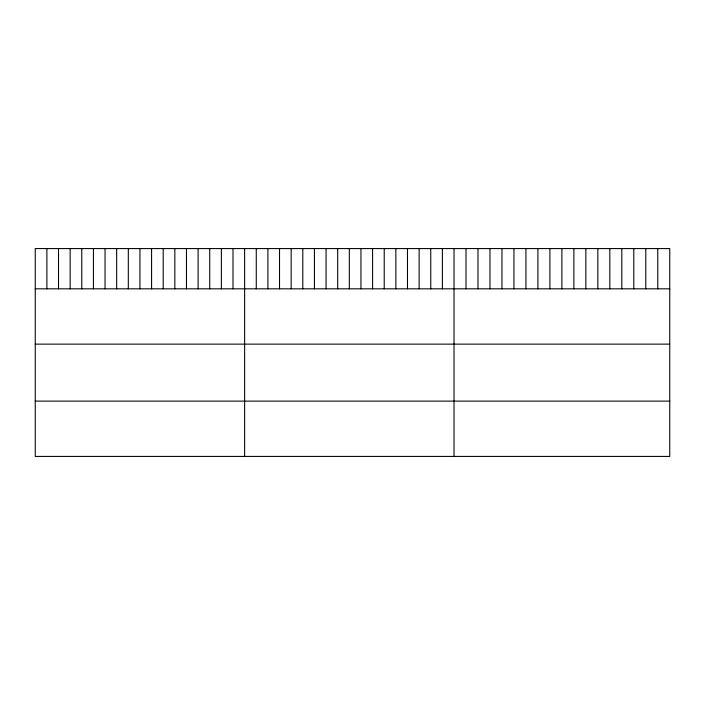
<?xml version="1.0" encoding="UTF-8"?>
<svg xmlns="http://www.w3.org/2000/svg" width="705" height="705" viewBox="0 0 705 705"><rect width="100%" height="100%" fill="white"/><g stroke="black" fill="none" stroke-linecap="round" stroke-linejoin="round"><path stroke-width="1.06" d="M669.75 288.821L669.75 456.426L35.25 456.426L35.25 248.574L669.75 248.574L669.75 288.821L35.25 288.821M35.25 344.137L669.75 344.137M35.25 401.119L669.75 401.119M657.765 248.574L657.765 288.821M645.78 248.574L645.78 288.821M633.795 248.574L633.795 288.821M621.81 248.574L621.81 288.821M609.825 248.574L609.825 288.821M597.84 248.574L597.84 288.821M585.855 248.574L585.855 288.821M573.87 248.574L573.87 288.821M561.885 248.574L561.885 288.821M549.9 248.574L549.9 288.821M537.915 248.574L537.915 288.821M525.93 248.574L525.93 288.821M513.945 248.574L513.945 288.821M501.96 248.574L501.96 288.821M489.975 248.574L489.975 288.821M477.99 248.574L477.99 288.821M466.005 248.574L466.005 288.821M454.02 248.574L454.02 456.426M442.387 248.574L442.387 288.821M430.755 248.574L430.755 288.821M419.123 248.574L419.123 288.821M407.49 248.574L407.49 288.821M395.857 248.574L395.857 288.821M384.225 248.574L384.225 288.821M372.592 248.574L372.592 288.821M360.96 248.574L360.96 288.821M349.327 248.574L349.327 288.821M337.695 248.574L337.695 288.821M326.062 248.574L326.062 288.821M314.43 248.574L314.43 288.821M302.798 248.574L302.798 288.821M291.165 248.574L291.165 288.821M279.532 248.574L279.532 288.821M267.9 248.574L267.9 288.821M256.267 248.574L256.267 288.821M244.635 248.574L244.635 456.426M233.002 248.574L233.002 288.821M221.37 248.574L221.37 288.821M209.737 248.574L209.737 288.821M198.105 248.574L198.105 288.821M186.472 248.574L186.472 288.821M174.84 248.574L174.84 288.821M163.207 248.574L163.207 288.821M151.575 248.574L151.575 288.821M139.942 248.574L139.942 288.821M128.31 248.574L128.31 288.821M116.678 248.574L116.678 288.821M105.045 248.574L105.045 288.821M93.412 248.574L93.412 288.821M81.78 248.574L81.78 288.821M70.147 248.574L70.147 288.821M58.515 248.574L58.515 288.821M46.883 248.574L46.883 288.821"/></g></svg>
